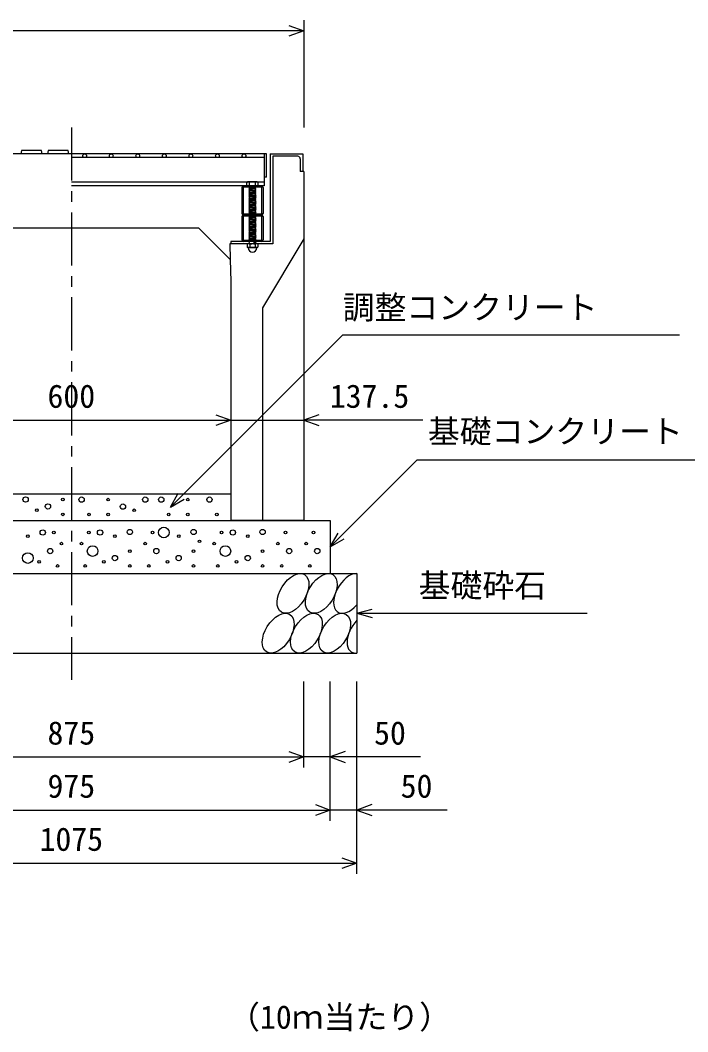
# Model space of a CAD drawing. Units: millimetres, scale not verified. Extents: x -16800 to 16800, y -5940 to 5940.
# Drawn here: x 3785 to 5042, y 1922 to 3826 of the extents above; entities that cross this region are included whole.
import ezdxf
from ezdxf.enums import TextEntityAlignment as Align

# ---------------------------------------------------------------- set-up
doc = ezdxf.new("R2010")
doc.units = ezdxf.units.MM
doc.header["$LTSCALE"] = 20
doc.linetypes.add('CHAIN1', pattern=[8, 5, -1, 1, -1])
doc.linetypes.add('DOTTED', pattern=[1.75, 0.25, -1.5])
for name, color, linetype, lineweight in [('0-0_DIM', 7, 'Continuous', 25), ('0-2_HATCH', 6, 'Continuous', 25), ('0-5_OUTLINE', 3, 'Continuous', 25), ('0-6_TXT', 7, 'Continuous', 25)]:
    doc.layers.add(name, color=color, linetype=linetype, lineweight=lineweight)
doc.styles.add('ＭＳ ゴシック', font='')
doc.styles.get('ＭＳ ゴシック').set_extended_font_data('MS Gothic')

msp = doc.modelspace()

# ---------------------------------------------------------------- linework, layer by layer
at = {"layer": '0-0_DIM'}
for p, q in [((4319.28, 3826.41), (4319.28, 3624.66)), ((4319.28, 3806.41), (3444.28, 3806.41)), ((4068.1, 2909.66), (4392.57, 3234.13)), ((4392.57, 3234.13), (5026.92, 3234.13)), ((3581.78, 3073.37), (4181.78, 3073.37)), ((4181.78, 3073.37), (4319.28, 3073.37)), ((4543.32, 3073.37), (4319.28, 3073.37)), ((4532.94, 2998.32), (4369.28, 2834.66)), ((4532.94, 2998.32), (5179.81, 2998.32)), ((4068.1, 2909.66), (4083.1, 2935.64)), ((4068.1, 2909.66), (4094.08, 2924.66)), ((4369.28, 2834.66), (4384.28, 2860.64)), ((4369.28, 2834.66), (4395.26, 2849.66)), ((4419.28, 2709.66), (4448.26, 2717.43)), ((4419.28, 2709.66), (4852.6, 2709.66)), ((4419.28, 2709.66), (4448.26, 2701.9)), ((4319.28, 2419.15), (4319.28, 2581.49)), ((4369.28, 2319.15), (4369.28, 2581.49)), ((4419.28, 2219.15), (4419.28, 2581.49)), ((3444.28, 2439.15), (4319.28, 2439.15)), ((4539.28, 2439.15), (4319.28, 2439.15)), ((3394.28, 2339.15), (4369.28, 2339.15)), ((4589.28, 2339.15), (4369.28, 2339.15)), ((3344.28, 2239.15), (4419.28, 2239.15))]:
    msp.add_line(p, q, dxfattribs=at)
at = {"layer": '0-0_DIM', "linetype": 'CHAIN1'}
msp.add_line((3881.78, 3624.66), (3881.78, 2584.66), dxfattribs=at)
at = {"layer": '0-0_DIM'}
for points in [[(4291.13, 3816.67), (4319.32, 3806.41), (4291.13, 3796.14)], [(4153.59, 3083.63), (4181.78, 3073.37), (4153.59, 3063.11)], [(4347.47, 3083.63), (4319.28, 3073.37), (4347.47, 3063.11)], [(4291.09, 2449.41), (4319.28, 2439.15), (4291.09, 2428.89)], [(4397.47, 2449.41), (4369.28, 2439.15), (4397.47, 2428.89)], [(4341.09, 2349.41), (4369.28, 2339.15), (4341.09, 2328.89)], [(4447.47, 2349.41), (4419.28, 2339.15), (4447.47, 2328.89)], [(4391.09, 2249.41), (4419.28, 2239.15), (4391.09, 2228.89)]]:
    msp.add_lwpolyline(points, dxfattribs=at)
at = {"layer": '0-2_HATCH'}
for p, q in [((3826.78, 3574.66), (3825.78, 3581.16)), ((3876.78, 3574.66), (3875.78, 3581.16)), ((4249.28, 3574.66), (3881.78, 3574.66)), ((4244.78, 3567.66), (3881.78, 3567.66)), ((4244.78, 3574.66), (4244.78, 3514.66)), ((4249.28, 3530.66), (4249.28, 3574.66)), ((4256.28, 3574.66), (4256.28, 3409.66)), ((4260.78, 3570.16), (4260.78, 3405.16)), ((4308.28, 3570.16), (4260.78, 3570.16)), ((4312.78, 3565.66), (4312.78, 3541.66)), ((4249.28, 3530.66), (4244.78, 3530.66)), ((4317.28, 3541.66), (4312.78, 3541.66)), ((4213.6, 3521.66), (3881.78, 3521.66)), ((4244.78, 3514.66), (3881.78, 3514.66)), ((4202.78, 3511.66), (4202.78, 3462.66)), ((4239.78, 3514.66), (4205.78, 3514.66)), ((4214.28, 3522.16), (4212.28, 3520.66)), ((4212.28, 3514.66), (4212.28, 3520.66)), ((4233.28, 3514.66), (4212.28, 3514.66)), ((4212.61, 3520.94), (4214.28, 3522.16)), ((4231.28, 3522.16), (4214.28, 3522.16)), ((4216.28, 3514.66), (4229.28, 3514.66)), ((4216.28, 3513.66), (4217.28, 3514.66)), ((4217.28, 3512.66), (4216.28, 3513.66)), ((4229.28, 3512.66), (4216.28, 3511.66)), ((4216.28, 3511.66), (4217.28, 3512.66)), ((4217.28, 3510.66), (4216.28, 3511.66)), ((4216.28, 3509.66), (4217.28, 3510.66)), ((4229.28, 3510.66), (4216.28, 3509.66)), ((4217.28, 3508.66), (4216.28, 3509.66)), ((4216.28, 3507.66), (4217.28, 3508.66)), ((4229.28, 3508.66), (4216.28, 3507.66)), ((4217.28, 3506.66), (4216.28, 3507.66)), ((4216.28, 3505.66), (4217.28, 3506.66)), ((4229.28, 3506.66), (4216.28, 3505.66)), ((4217.28, 3504.66), (4216.28, 3505.66)), ((4217.28, 3514.66), (4217.28, 3520.66)), ((4228.28, 3514.66), (4228.28, 3520.66)), ((4228.28, 3513.66), (4229.28, 3514.66)), ((4229.28, 3512.66), (4228.28, 3513.66)), ((4228.28, 3509.66), (4229.28, 3510.66)), ((4229.28, 3508.66), (4228.28, 3509.66)), ((4228.28, 3507.66), (4229.28, 3508.66)), ((4229.28, 3506.66), (4228.28, 3507.66)), ((4228.28, 3505.66), (4229.28, 3506.66)), ((4229.28, 3504.66), (4228.28, 3505.66)), ((4232.96, 3520.94), (4231.28, 3522.16)), ((4244.78, 3521.66), (4231.97, 3521.66)), ((4233.28, 3514.66), (4233.28, 3520.66)), ((4242.78, 3511.66), (4242.78, 3462.66)), ((4216.28, 3503.66), (4217.28, 3504.66)), ((4229.28, 3504.66), (4216.28, 3503.66)), ((4217.28, 3502.66), (4216.28, 3503.66)), ((4229.28, 3502.66), (4216.28, 3501.66)), ((4216.28, 3501.66), (4217.28, 3502.66)), ((4229.28, 3500.66), (4216.28, 3499.66)), ((4217.28, 3498.66), (4216.28, 3499.66)), ((4229.28, 3498.66), (4216.28, 3497.66)), ((4216.28, 3497.66), (4217.28, 3498.66)), ((4217.28, 3496.66), (4216.28, 3497.66)), ((4229.28, 3496.66), (4216.28, 3495.66)), ((4216.28, 3495.66), (4217.28, 3496.66)), ((4217.28, 3494.66), (4216.28, 3495.66)), ((4229.28, 3494.66), (4216.28, 3493.66)), ((4216.28, 3493.66), (4217.28, 3494.66)), ((4217.28, 3492.66), (4216.28, 3493.66)), ((4229.28, 3492.66), (4216.28, 3491.66)), ((4216.28, 3491.66), (4217.28, 3492.66)), ((4217.28, 3490.66), (4216.28, 3491.66)), ((4229.28, 3490.66), (4216.28, 3489.66)), ((4216.28, 3489.66), (4217.28, 3490.66)), ((4217.28, 3488.66), (4216.28, 3489.66)), ((4229.28, 3488.66), (4216.28, 3487.66)), ((4216.28, 3487.66), (4217.28, 3488.66)), ((4217.28, 3486.66), (4216.28, 3487.66)), ((4229.28, 3486.66), (4216.28, 3485.66)), ((4216.28, 3485.66), (4217.28, 3486.66)), ((4228.28, 3501.66), (4229.28, 3502.66)), ((4229.28, 3500.66), (4228.28, 3501.66)), ((4228.28, 3499.66), (4229.28, 3500.66)), ((4229.28, 3498.66), (4228.28, 3499.66)), ((4228.28, 3497.66), (4229.28, 3498.66)), ((4228.28, 3497.66), (4229.28, 3496.66)), ((4228.28, 3495.66), (4229.28, 3496.66)), ((4228.28, 3495.66), (4229.28, 3494.66)), ((4228.28, 3493.66), (4229.28, 3494.66)), ((4228.28, 3493.66), (4229.28, 3492.66)), ((4228.28, 3491.66), (4229.28, 3492.66)), ((4228.28, 3491.66), (4229.28, 3490.66)), ((4228.28, 3489.66), (4229.28, 3490.66)), ((4228.28, 3489.66), (4229.28, 3488.66)), ((4228.28, 3487.66), (4229.28, 3488.66)), ((4228.28, 3487.66), (4229.28, 3486.66)), ((4228.28, 3485.66), (4229.28, 3486.66)), ((4217.28, 3484.66), (4216.28, 3485.66)), ((4229.28, 3484.66), (4216.28, 3483.66)), ((4216.28, 3483.66), (4217.28, 3484.66)), ((4217.28, 3482.66), (4216.28, 3483.66)), ((4229.28, 3482.66), (4216.28, 3481.66)), ((4216.28, 3481.66), (4217.28, 3482.66)), ((4217.28, 3480.66), (4216.28, 3481.66)), ((4229.28, 3480.66), (4216.28, 3479.66)), ((4216.28, 3479.66), (4217.28, 3480.66)), ((4217.28, 3478.66), (4216.28, 3479.66)), ((4229.28, 3478.66), (4216.28, 3477.66)), ((4216.28, 3477.66), (4217.28, 3478.66)), ((4217.28, 3476.66), (4216.28, 3477.66)), ((4229.28, 3476.66), (4216.28, 3475.66)), ((4216.28, 3475.66), (4217.28, 3476.66)), ((4217.28, 3474.67), (4216.28, 3475.66)), ((4216.28, 3473.67), (4217.28, 3474.67)), ((4229.28, 3474.66), (4216.28, 3473.66)), ((4217.28, 3472.67), (4216.28, 3473.67)), ((4229.29, 3472.66), (4216.28, 3471.66)), ((4216.28, 3471.66), (4217.28, 3472.66)), ((4217.28, 3470.66), (4216.28, 3471.66)), ((4229.29, 3470.66), (4216.29, 3469.66)), ((4216.29, 3469.66), (4217.29, 3470.66)), ((4217.29, 3468.66), (4216.29, 3469.66)), ((4229.29, 3468.66), (4216.29, 3467.66)), ((4216.29, 3467.66), (4217.29, 3468.66)), ((4217.29, 3466.66), (4216.29, 3467.66)), ((4228.28, 3485.66), (4229.28, 3484.66)), ((4228.28, 3483.66), (4229.28, 3484.66)), ((4228.28, 3483.66), (4229.28, 3482.66)), ((4228.28, 3481.66), (4229.28, 3482.66)), ((4228.28, 3481.66), (4229.28, 3480.66)), ((4228.28, 3479.66), (4229.28, 3480.66)), ((4228.28, 3479.66), (4229.28, 3478.66)), ((4228.28, 3477.66), (4229.28, 3478.66)), ((4228.28, 3477.66), (4229.28, 3476.66)), ((4228.28, 3475.66), (4229.28, 3476.66)), ((4228.28, 3475.66), (4229.29, 3474.66)), ((4228.28, 3473.66), (4229.28, 3474.66)), ((4228.28, 3473.66), (4229.29, 3472.66)), ((4228.28, 3471.66), (4229.29, 3472.66)), ((4228.29, 3471.66), (4229.29, 3470.66)), ((4228.29, 3469.66), (4229.29, 3470.66)), ((4228.29, 3469.66), (4229.29, 3468.66)), ((4228.29, 3467.66), (4229.29, 3468.66)), ((4228.29, 3467.66), (4229.29, 3466.66)), ((4202.78, 3456.66), (4202.78, 3412.66)), ((4239.78, 3459.66), (4205.78, 3459.66)), ((4239.78, 3459.66), (4205.78, 3459.66)), ((4229.29, 3466.66), (4216.29, 3465.66)), ((4216.29, 3465.66), (4217.29, 3466.66)), ((4217.29, 3464.66), (4216.29, 3465.66)), ((4229.29, 3464.66), (4216.29, 3463.66)), ((4216.29, 3463.66), (4217.29, 3464.66)), ((4217.29, 3462.66), (4216.29, 3463.66)), ((4229.29, 3456.66), (4216.29, 3455.66)), ((4216.29, 3455.66), (4217.29, 3456.66)), ((4217.29, 3454.66), (4216.29, 3455.66)), ((4229.29, 3454.66), (4216.29, 3453.66)), ((4216.29, 3453.66), (4217.29, 3454.66)), ((4217.29, 3452.66), (4216.29, 3453.66)), ((4229.3, 3462.65), (4216.3, 3461.65)), ((4216.3, 3461.65), (4217.3, 3462.65)), ((4217.3, 3460.65), (4216.3, 3461.65)), ((4216.3, 3459.65), (4217.3, 3460.65)), ((4217.3, 3458.65), (4216.3, 3459.65)), ((4216.3, 3457.65), (4217.3, 3458.65)), ((4217.3, 3456.65), (4216.3, 3457.65)), ((4229.3, 3452.65), (4216.3, 3451.65)), ((4216.3, 3451.65), (4217.3, 3452.65)), ((4217.3, 3450.65), (4216.3, 3451.65)), ((4229.3, 3450.65), (4216.3, 3449.65)), ((4216.3, 3449.65), (4217.3, 3450.65)), ((4217.3, 3448.65), (4216.3, 3449.65)), ((4229.3, 3448.65), (4216.3, 3447.65)), ((4216.3, 3447.65), (4217.3, 3448.65)), ((4217.3, 3446.65), (4216.3, 3447.65)), ((4228.29, 3465.66), (4229.29, 3466.66)), ((4228.29, 3465.66), (4229.29, 3464.65)), ((4228.29, 3463.65), (4229.29, 3464.65)), ((4228.29, 3463.65), (4229.3, 3462.65)), ((4228.29, 3455.66), (4229.29, 3456.66)), ((4228.29, 3455.66), (4229.3, 3454.65)), ((4228.29, 3453.66), (4229.29, 3454.66)), ((4228.29, 3453.66), (4229.3, 3452.65)), ((4228.3, 3461.65), (4229.3, 3462.65)), ((4228.3, 3461.65), (4229.3, 3460.65)), ((4228.3, 3459.65), (4229.3, 3460.65)), ((4228.3, 3459.65), (4229.3, 3458.65)), ((4228.3, 3457.65), (4229.3, 3458.65)), ((4228.3, 3457.65), (4229.3, 3456.65)), ((4228.3, 3451.65), (4229.3, 3452.65)), ((4228.3, 3451.65), (4229.3, 3450.65)), ((4228.3, 3449.65), (4229.3, 3450.65)), ((4228.3, 3449.65), (4229.3, 3448.65)), ((4228.3, 3447.65), (4229.3, 3448.65)), ((4228.3, 3447.65), (4229.3, 3446.65)), ((4242.78, 3456.66), (4242.78, 3412.66)), ((4229.3, 3446.65), (4216.3, 3445.65)), ((4216.3, 3445.65), (4217.3, 3446.65)), ((4217.3, 3444.65), (4216.3, 3445.65)), ((4229.31, 3444.65), (4216.31, 3443.65)), ((4216.31, 3443.65), (4217.31, 3444.65)), ((4217.31, 3442.65), (4216.31, 3443.65)), ((4229.31, 3442.64), (4216.31, 3441.64)), ((4216.31, 3441.64), (4217.31, 3442.64)), ((4217.31, 3440.64), (4216.31, 3441.64)), ((4229.31, 3440.64), (4216.31, 3439.64)), ((4216.31, 3439.64), (4217.31, 3440.64)), ((4217.31, 3438.64), (4216.31, 3439.64)), ((4229.31, 3438.64), (4216.31, 3437.64)), ((4216.31, 3437.64), (4217.31, 3438.64)), ((4217.31, 3436.64), (4216.31, 3437.64)), ((4229.32, 3436.64), (4216.32, 3435.64)), ((4216.32, 3435.64), (4217.32, 3436.64)), ((4217.32, 3434.64), (4216.32, 3435.64)), ((4229.32, 3434.64), (4216.32, 3433.64)), ((4216.32, 3433.64), (4217.32, 3434.64)), ((4217.32, 3432.64), (4216.32, 3433.64)), ((4229.32, 3432.63), (4216.32, 3431.63)), ((4216.32, 3431.63), (4217.32, 3432.63)), ((4217.32, 3430.63), (4216.32, 3431.63)), ((4229.32, 3430.63), (4216.32, 3429.63)), ((4216.32, 3429.63), (4217.32, 3430.63)), ((4217.32, 3428.63), (4216.32, 3429.63)), ((4229.33, 3428.63), (4216.33, 3427.63)), ((4216.33, 3427.63), (4217.33, 3428.63)), ((4228.3, 3445.65), (4229.3, 3446.65)), ((4228.3, 3445.65), (4229.31, 3444.65)), ((4228.31, 3443.65), (4229.31, 3444.65)), ((4228.31, 3443.65), (4229.31, 3442.64)), ((4228.31, 3441.64), (4229.31, 3442.64)), ((4228.31, 3441.64), (4229.31, 3440.64)), ((4228.31, 3439.64), (4229.31, 3440.64)), ((4228.31, 3439.64), (4229.31, 3438.64)), ((4228.31, 3437.64), (4229.31, 3438.64)), ((4228.31, 3437.64), (4229.32, 3436.64)), ((4228.32, 3435.64), (4229.32, 3436.64)), ((4228.32, 3435.64), (4229.32, 3434.64)), ((4228.32, 3433.64), (4229.32, 3434.64)), ((4228.32, 3433.64), (4229.32, 3432.63)), ((4228.32, 3431.63), (4229.32, 3432.63)), ((4228.32, 3431.63), (4229.32, 3430.63)), ((4228.32, 3429.63), (4229.32, 3430.63)), ((4228.32, 3429.63), (4229.33, 3428.63)), ((4228.33, 3427.63), (4229.33, 3428.63)), ((4182.28, 3409.66), (4182.28, 3405.16)), ((4256.28, 3409.66), (4182.28, 3409.66)), ((4239.78, 3409.66), (4205.78, 3409.66)), ((4217.33, 3426.63), (4216.33, 3427.63)), ((4229.33, 3426.63), (4216.33, 3425.63)), ((4216.33, 3425.63), (4217.33, 3426.63)), ((4217.33, 3424.63), (4216.33, 3425.63)), ((4229.33, 3424.63), (4216.33, 3423.63)), ((4216.33, 3423.63), (4217.33, 3424.63)), ((4217.33, 3422.63), (4216.33, 3423.63)), ((4229.33, 3422.62), (4216.33, 3421.62)), ((4216.33, 3421.62), (4217.33, 3422.62)), ((4217.33, 3420.62), (4216.33, 3421.62)), ((4229.34, 3420.62), (4216.34, 3419.62)), ((4216.34, 3419.62), (4217.34, 3420.62)), ((4217.34, 3418.62), (4216.34, 3419.62)), ((4229.34, 3418.62), (4216.34, 3417.62)), ((4216.34, 3417.62), (4217.34, 3418.62)), ((4217.34, 3416.62), (4216.34, 3417.62)), ((4229.34, 3416.62), (4216.34, 3415.62)), ((4216.34, 3415.62), (4217.34, 3416.62)), ((4217.34, 3414.62), (4216.34, 3415.62)), ((4229.34, 3414.62), (4216.34, 3413.62)), ((4216.34, 3413.62), (4217.34, 3414.62)), ((4217.34, 3412.62), (4216.34, 3413.62)), ((4229.35, 3412.61), (4216.35, 3411.61)), ((4216.35, 3411.61), (4217.35, 3412.61)), ((4217.35, 3410.61), (4216.35, 3411.61)), ((4216.35, 3409.61), (4217.35, 3410.61)), ((4217.35, 3408.61), (4216.35, 3409.61)), ((4228.33, 3427.63), (4229.33, 3426.63)), ((4228.33, 3425.63), (4229.33, 3426.63)), ((4228.33, 3425.63), (4229.33, 3424.63)), ((4228.33, 3423.63), (4229.33, 3424.63)), ((4228.33, 3423.63), (4229.33, 3422.62)), ((4228.33, 3421.62), (4229.33, 3422.62)), ((4228.33, 3421.62), (4229.34, 3420.62)), ((4228.34, 3419.62), (4229.34, 3420.62)), ((4228.34, 3419.62), (4229.34, 3418.62)), ((4228.34, 3417.62), (4229.34, 3418.62)), ((4228.34, 3417.62), (4229.34, 3416.62)), ((4228.34, 3415.62), (4229.34, 3416.62)), ((4228.34, 3415.62), (4229.34, 3414.62)), ((4228.34, 3413.62), (4229.34, 3414.62)), ((4228.34, 3413.62), (4229.35, 3412.61)), ((4228.35, 3411.61), (4229.35, 3412.61)), ((4228.35, 3411.61), (4229.35, 3410.61)), ((4228.35, 3409.61), (4229.35, 3410.61)), ((4228.35, 3409.61), (4229.35, 3408.61)), ((4260.78, 3405.16), (4180.02, 3405.16)), ((4180.02, 3405.16), (4180.76, 3375.69)), ((4213.44, 3405.16), (4212.58, 3404.51)), ((4212.58, 3404.51), (4212.58, 3399.33)), ((4214.27, 3398.36), (4212.58, 3399.33)), ((4232.12, 3405.16), (4213.44, 3405.16)), ((4214.27, 3398.03), (4214.27, 3398.36)), ((4231.3, 3398.36), (4214.27, 3398.36)), ((4231.3, 3398.03), (4214.27, 3398.03)), ((4216.35, 3407.61), (4217.35, 3408.61)), ((4217.35, 3406.61), (4216.35, 3407.61)), ((4216.35, 3405.61), (4217.35, 3406.61)), ((4216.8, 3405.16), (4216.35, 3405.61)), ((4217.68, 3404.51), (4217.68, 3399.33)), ((4227.89, 3404.51), (4227.89, 3399.33)), ((4228.35, 3407.61), (4229.35, 3408.61)), ((4228.35, 3407.61), (4229.35, 3406.61)), ((4228.35, 3405.61), (4229.35, 3406.61)), ((4228.35, 3405.61), (4228.8, 3405.16)), ((4231.3, 3398.36), (4232.99, 3399.33)), ((4231.3, 3398.03), (4231.3, 3398.36)), ((4232.12, 3405.16), (4232.99, 3404.51)), ((4232.99, 3404.51), (4232.99, 3399.33))]:
    msp.add_line(p, q, dxfattribs=at)
at = {"layer": '0-2_HATCH', "linetype": 'DOTTED'}
for p, q in [((4229.28, 3514.66), (4216.28, 3513.66)), ((4229.3, 3460.65), (4216.3, 3459.65)), ((4229.3, 3458.65), (4216.3, 3457.65)), ((4229.35, 3410.61), (4216.35, 3409.61)), ((4229.35, 3408.61), (4216.35, 3407.61)), ((4229.35, 3406.61), (4216.35, 3405.61)), ((4216.8, 3405.16), (4228.8, 3405.16))]:
    msp.add_line(p, q, dxfattribs=at)
at = {"layer": '0-2_HATCH'}
for points in [[(3825.78, 3581.16), (3787.78, 3581.16), (3786.78, 3574.66)], [(3875.78, 3581.16), (3837.78, 3581.16), (3836.78, 3574.66)], [(4229.28, 3510.66), (4228.28, 3511.66), (4229.28, 3512.66)], [(4216.28, 3499.66), (4217.28, 3500.66), (4216.28, 3501.66)], [(4229.28, 3502.66), (4228.28, 3503.66), (4229.28, 3504.66)]]:
    msp.add_lwpolyline(points, dxfattribs=at)
for points in [[(4205.08, 3512.36), (4205.08, 3461.96), (4240.48, 3461.96), (4240.48, 3512.36)], [(4205.08, 3457.36), (4205.08, 3411.96), (4240.48, 3411.96), (4240.48, 3457.36)]]:
    msp.add_lwpolyline(points, close=True, dxfattribs=at)
for centre, radius in [((3906.78, 3571.16), 3.5), ((3956.78, 3571.16), 3.5), ((4006.78, 3571.16), 3.5), ((4056.78, 3571.16), 3.5), ((4106.78, 3571.16), 3.5), ((4156.78, 3571.16), 3.5), ((4206.78, 3571.16), 3.5), ((3795.66, 2923.97), 5), ((3837.71, 2910.84), 5), ((3865.75, 2923.97), 2.5), ((3900.92, 2923.69), 5), ((3950.82, 2923.69), 2.5), ((3978.86, 2910.56), 5), ((4020.92, 2923.69), 5), ((4050.92, 2923.69), 5), ((4100.82, 2923.69), 2.5), ((4141.72, 2923.69), 5), ((3816.69, 2903.84), 2.5), ((3865.75, 2895.96), 2.5), ((3914.94, 2895.68), 2.5), ((3950.82, 2895.68), 2.5), ((3999.89, 2903.56), 2.5), ((4064.94, 2895.68), 2.5), ((4100.82, 2895.68), 2.5), ((4155.74, 2895.68), 2.5), ((3799.79, 2854.84), 2.5), ((3827.82, 2861.84), 5), ((3848.86, 2861.84), 2.5), ((3914.71, 2861.84), 2.5), ((3935.74, 2861.84), 5), ((3963.78, 2854.84), 2.5), ((3991.82, 2862.72), 5), ((4034.71, 2861.84), 2.5), ((4055.74, 2861.84), 10), ((4083.78, 2854.84), 2.5), ((4111.82, 2862.72), 5), ((4164.71, 2861.84), 2.5), ((4185.74, 2861.84), 5), ((4213.78, 2854.84), 2.5), ((4241.82, 2862.72), 5), ((4284.71, 2861.84), 2.5), ((4337.69, 2861.84), 2.5), ((3862.87, 2840.83), 2.5), ((3900.69, 2840.83), 2.5), ((4020.69, 2840.83), 2.5), ((4123.16, 2845.15), 2.5), ((4150.69, 2840.83), 2.5), ((4270.69, 2840.83), 2.5), ((4323.67, 2840.83), 2.5), ((3799.79, 2813.69), 10), ((3841.84, 2826.82), 5), ((3921.72, 2826.82), 10), ((3991.82, 2826.82), 2.5), ((4041.72, 2826.82), 5), ((4111.82, 2826.82), 2.5), ((4171.72, 2826.82), 10), ((4241.82, 2826.82), 2.5), ((4291.72, 2826.82), 5), ((4344.7, 2826.82), 5), ((3820.82, 2806.69), 2.5), ((3855.86, 2798.81), 2.5), ((3907.7, 2798.81), 2.5), ((3942.75, 2806.69), 2.5), ((3963.78, 2813.69), 5), ((3991.82, 2798.81), 2.5), ((4027.7, 2798.81), 2.5), ((4062.75, 2806.69), 2.5), ((4083.78, 2813.69), 5), ((4111.82, 2798.81), 2.5), ((4157.7, 2798.81), 2.5), ((4192.75, 2806.69), 2.5), ((4213.78, 2813.69), 5), ((4241.82, 2798.81), 2.5), ((4277.7, 2798.81), 2.5), ((4330.68, 2798.81), 2.5)]:
    msp.add_circle(centre, radius, dxfattribs=at)
for centre, radius, start, end in [((4308.28, 3565.66), 4.5, 0, 90), ((4205.78, 3511.66), 3, 90, 180), ((4214.78, 3518.04), 3.62, 46.39563, 133.60437), ((4222.78, 3506.04), 15.62, 69.39075, 110.60925), ((4230.78, 3518.04), 3.62, 46.39563, 133.60437), ((4239.78, 3511.66), 3, 0, 90), ((4205.78, 3462.66), 3, 180, 270), ((4205.78, 3456.66), 3, 90, 180), ((4239.78, 3462.66), 3, 270, 0), ((4239.78, 3456.66), 3, 0, 90), ((4205.78, 3412.66), 3, 180, 270), ((4239.78, 3412.66), 3, 270, 0), ((4215.13, 3399.82), 5.35, 61.49832, 118.50684), ((4215.13, 3404.03), 5.35, 241.49843, 298.50089), ((4222.78, 3398.03), 8.19, 180, 359.99995), ((4222.78, 3384.75), 20.42, 75.52621, 104.47362), ((4222.78, 3419.1), 20.42, 255.52638, 284.47374), ((4230.44, 3399.82), 5.35, 61.49231, 118.50169), ((4230.44, 3404.03), 5.35, 241.49989, 298.5)]:
    msp.add_arc(centre, radius, start, end, dxfattribs=at)
for centre in [(4299.01, 2747.14), (4352.22, 2747.14), (4271.12, 2672.15), (4324.33, 2672.15), (4377.54, 2672.15)]:
    msp.add_ellipse(centre, major_axis=(21.81, 35.31), ratio=0.5792, dxfattribs=at)
for centre, start_param, end_param in [((4405.42, 2747.14), 0.3357715, 4.4411806), ((4430.74, 2672.15), 1.2110787, 3.5658734)]:
    msp.add_ellipse(centre, major_axis=(21.81, 35.31), ratio=0.5792, start_param=start_param, end_param=end_param, dxfattribs=at)
at = {"layer": '0-5_OUTLINE'}
for p, q in [((3881.78, 3574.66), (3446.28, 3574.66)), ((4256.28, 3574.66), (4317.28, 3574.66)), ((4317.28, 3574.66), (4317.28, 3541.66)), ((4319.28, 3541.66), (4317.28, 3541.66)), ((4319.28, 3541.66), (4319.28, 2884.66)), ((4121.78, 3434.66), (3641.78, 3434.66)), ((4121.78, 3434.66), (4180.76, 3375.69)), ((4319.28, 3414.66), (4241.78, 3284.66)), ((4180.76, 3375.69), (4181.78, 3334.66)), ((4181.78, 3334.66), (4181.78, 2884.66)), ((4241.78, 3284.66), (4241.78, 2884.66)), ((3581.78, 2934.66), (4181.78, 2934.66)), ((3394.28, 2884.66), (4369.28, 2884.66)), ((4319.28, 2884.66), (4181.78, 2884.66)), ((4369.28, 2884.66), (4369.28, 2784.66)), ((3344.28, 2784.66), (4419.28, 2784.66)), ((4419.28, 2784.66), (4419.28, 2634.66)), ((3344.28, 2634.66), (4419.28, 2634.66))]:
    msp.add_line(p, q, dxfattribs=at)

# ---------------------------------------------------------------- texts
at = {"layer": '0-0_DIM', "style": 'ＭＳ ゴシック'}
for s, p in [('調整コンクリート', (4392.57, 3250.55)), ('600', (3836.78, 3083.37)), ('137.5', (4368.32, 3083.37)), ('基礎コンクリート', (4552.94, 3017.05)), ('基礎砕石', (4535.6, 2726.83)), ('875', (3836.78, 2449.15)), ('50', (4451.72, 2449.15)), ('975', (3836.78, 2349.15)), ('50', (4501.72, 2349.15)), ('1075', (3821.78, 2249.15))]:
    msp.add_text(s, height=43.99, dxfattribs=at).set_placement(p, align=Align.BOTTOM_LEFT)
at = {"layer": '0-6_TXT', "style": 'ＭＳ ゴシック'}
msp.add_text('（10ｍ当たり）', height=43.99, dxfattribs=at).set_placement((4176.78, 1914.2), align=Align.BOTTOM_LEFT)

doc.saveas('drawing.dxf')
